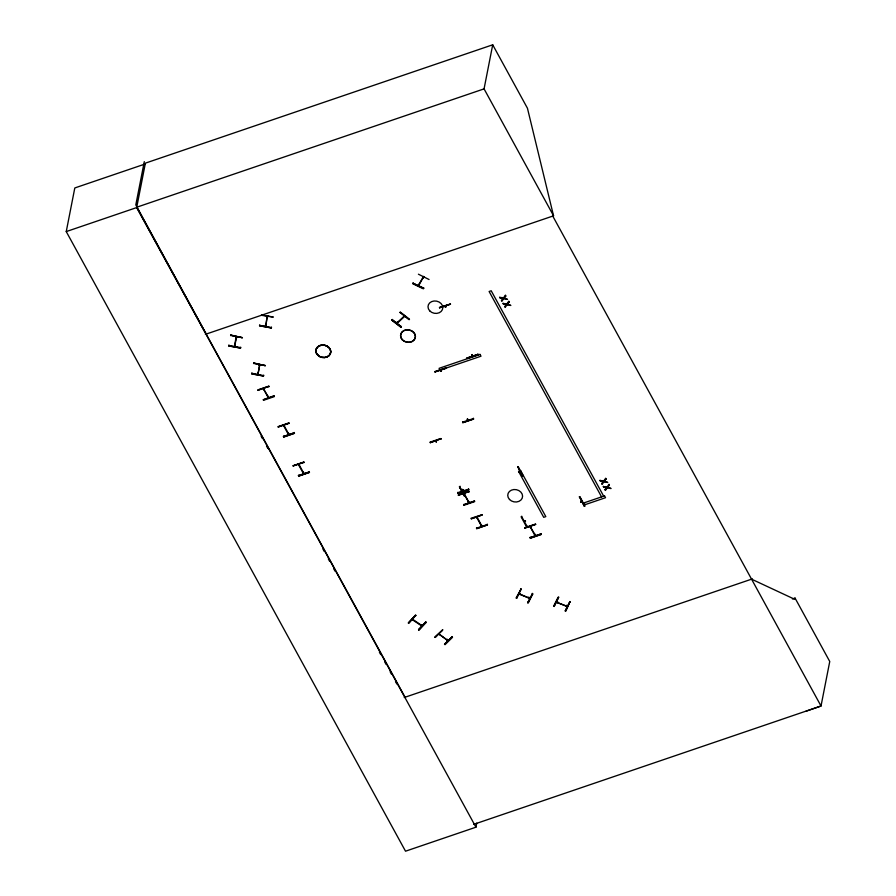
<?xml version="1.0" encoding="UTF-8"?>
<svg xmlns="http://www.w3.org/2000/svg" width="896" height="896" viewBox="0 0 896 896"><rect width="100%" height="100%" fill="white"/><g stroke="black" fill="none" stroke-linecap="round" stroke-linejoin="round"><path stroke-width="1.34" d="M234.528 346.427L234.718 345.341L235.032 346.461M236.734 336.918L236.51 337.792L236.141 336.806L234.539 346.326L236.768 336.75M258.205 372.915L257.914 374.45M259.28 364.582L259.168 365.21M265.642 324.688C264.41 328.664 266.067 323.243 265.843 326.346M267.142 316.064L267.008 317.15M267.422 317.632L267.523 316.59M263.368 388.629L263.872 389.659L264.398 389.088M284.155 425.958L283.494 425.376M288.131 433.227L288.613 434.728M298.536 464.677L299.074 464.486L299.421 465.371L298.48 464.699L303.598 473.805M440.283 370.507L440.821 371.403L441.347 370.832M445.917 306.667L445.39 307.238L444.898 306.208M462.426 489.485L462.896 490.986M467.734 420.426L467.264 418.936M462.47 491.12L463.758 490.269M463.926 490.594L463.669 491.221M519.333 472.237L518.885 471.834L519.982 471.442M520.262 471.822L519.31 472.192M524.16 521.125L525.538 521.046L524.339 521.45M581.952 501.816L580.81 502.253L580.675 501.435M412.261 619.662L413.19 620.267M421.904 626.069L420.93 624.904M230.642 335.429L242.424 337.613M261.453 315.314L273.314 317.072L261.52 314.91M253.624 363.373L265.406 365.523M240.688 347.2L240.52 348.107L228.738 345.923L228.906 345.016M230.608 335.574L230.709 335.003L242.39 337.758L230.686 335.171M259.56 325.752L271.342 327.936L259.549 325.797L259.728 324.89M251.731 373.811L263.514 376.006L251.72 373.867L251.888 372.96M253.59 363.518L253.691 362.958L265.373 365.714L253.669 363.115M265.81 326.267L267.232 315.874M267.109 316.512L265.765 326.29L266.056 324.766M258.138 373.576L257.578 373.374L257.51 374.382M259.717 364.874L257.936 374.349L259.75 364.694L259.056 365.456M271.331 327.992L271.51 327.085M263.502 376.051L263.67 375.144M228.816 345.464L240.621 347.592M259.638 325.349L271.421 327.533M263.592 375.603L251.821 373.296M228.738 345.901L240.542 348.018M476.75 823.11L475.944 827.198L405.518 851.2L66.248 231.582L74.805 187.958L145.219 163.968M144.29 161.638L135.811 204.893L206.192 334.074M475.944 827.198L136.662 207.581L145.387 163.15L492.71 44.8L527.442 108.226L553.526 215.723L552.709 216.003L821.016 706.014L805.963 711.256M267.546 316.725L267.646 315.952M267.602 316.814L267.736 316.176M269.013 386.366L258.205 390.006M263.301 399.75L274.109 396.054L274.344 396.603L263.581 400.266L263.301 399.75L274.131 395.718M268.968 386.333L258.149 390.253M268.486 397.981L268.016 396.48M267.926 396.939L268.386 396.357M289.094 423.08L278.242 426.966L289.038 423.326M283.954 426.306L284.525 425.835M283.707 436.968L294.459 433.294L283.707 437.013L283.494 436.128M288.042 433.686L288.501 433.104M294.246 432.466L294.459 433.294M293.317 465.83L303.99 462.392M304.08 462.168L293.362 465.864M298.693 476.078L309.456 472.382L298.693 476.101L298.48 475.216M303.442 473.637L303.117 472.315M303.027 472.774L303.498 472.192M309.243 471.554L309.456 472.427M392.347 319.402L391.854 320.163L400.915 327.197L401.419 326.435M397.387 321.798L396.659 323.154M397.432 322.437L397.555 321.798M400.008 312.592L400.445 312.2L409.506 319.234L409.08 319.637L400.131 312.211M403.928 316.579L403.614 316.333M413.067 282.878L412.698 283.73L423.371 288.826L423.741 287.974M418.41 274.198L429.061 279.518M418.622 285.869L418.824 284.29M423.83 277.234L423.293 278.096L422.957 277.558M423.36 276.539L422.867 278.018M423.584 276.416L418.197 285.611L418.734 284.749M423.954 276.595L423.774 277.435M423.696 288.064L412.978 283.214L423.595 288.411M450.464 304.181L439.712 307.552M205.386 334.342L553.571 215.813L484.064 88.872L492.71 44.8M445.939 368.11L435.142 371.717M450.509 303.946L439.41 307.429L439.69 307.944M441.146 438.693L430.282 442.669L441.112 438.659M436.139 441.515L435.49 440.933M436.43 441.84L435.523 441.067L435.949 441.851L436.52 441.392M408.89 623.314L415.901 615.25M477.96 354.032L478.162 354.917L467.376 358.523L467.163 357.638M472.304 356.261L471.834 354.76M472.293 354.558L472.674 356.138M418.622 629.776L426.059 622.418L419.059 630.146L418.589 629.418M420.997 625.531L421.165 624.635M462.594 421.803L462.806 422.688L473.592 419.037L462.806 422.643M425.611 621.734L426.07 622.462L425.622 622.048L418.522 629.776M467.634 418.813L467.622 420.314M457.968 493.192L468.765 489.586L457.968 493.248L457.755 492.363M460.096 486.237L459.424 486.797L464.475 496.171L465.147 495.611M473.592 419.082L473.39 418.197M469.302 491.355L458.539 495.029M503.093 298.29L500.147 298.234L499.8 297.125M462.336 489.944L463.322 490.773L462.806 489.362M503.866 298.458L501.838 301.325L501.514 300.25M464.15 493.539L464.363 494.234M464.274 494.693L464.733 494.11M499.733 297.483L503.474 297.674M474.454 500.741L474.678 501.626L463.915 505.288L463.702 504.414M506.419 304.36L503.462 304.304L503.126 303.184M503.787 298.827L507.517 299.398L504.246 297.853M503.406 298.043L505.467 295.142M504.179 298.211L505.848 295.848M439.88 634.682L438.85 633.92M468.552 488.757L468.765 489.642M507.181 304.528L505.154 307.395L504.84 306.32M435.232 637.459L442.725 629.742M503.059 303.554L506.8 303.744M468.306 502.062L468.339 501.514M468.72 501.379L468.843 501.995M507.114 304.898L510.843 305.458L507.573 303.912M506.733 304.102L508.782 301.202M507.494 304.282L509.174 301.918M452.066 636.597L452.502 637.347L445.01 644.694L444.573 643.944M444.629 644.022L452.066 636.922L444.494 644.314M438.995 634.099L448.011 640.696L447.171 639.554M447.082 640.002L447.429 639.296M471.307 518.795L482.037 514.987L471.307 518.795L471.027 518.28L482.093 514.73M476.874 516.902L477.154 517.608M477.064 518.067L477.534 517.485M476.493 527.778L476.706 528.662L487.458 524.91L476.706 528.618M481.992 526.243L481.141 524.877M481.051 525.336L481.51 524.754M487.256 524.115L487.469 524.978M517.642 466.973L518.246 466.771L523.298 476.134L522.693 476.336L517.787 466.614M522.838 475.978L517.798 466.872M521.797 516.23L521.125 516.802L526.176 526.176L526.848 525.605M535.73 524.227L524.966 527.89M516.634 598.315L521.046 589.165L516.018 598.069L516.701 597.946M531.16 526.982L530.589 527.453L530.13 526.523M530.13 537.275L530.342 538.16L541.094 534.442L530.342 538.149M520.262 593.678L519.747 594.451M521.181 588.93L520.554 589.019M535.248 535.875L534.766 534.374M534.677 534.834L535.136 534.251M540.882 533.613L541.094 534.498M529.838 598.371L528.696 597.43M527.677 602.728L532.717 593.88L528.293 602.974L527.744 602.358M528.606 597.878L528.853 597.117M532.224 593.342L532.762 593.947M554.187 606.122L558.746 597.106M558.118 597.195L553.582 606.245L554.277 606.122M557.827 601.854L557.536 602.661L556.371 602.19M579.342 496.966L579.947 496.765L584.998 506.139L584.394 506.341L579.488 496.608M584.394 506.341L579.454 496.877M565.242 610.904L569.834 601.866L565.242 610.904L565.858 611.15L569.878 601.899M556.573 602.269L567.291 606.502L566.272 605.606M566.418 605.293L566.182 606.054M569.789 601.518L570.293 602.067M603.344 481.365L600.387 481.309L600.051 480.2M604.106 481.544L602.078 484.4L601.765 483.325M599.973 480.558L603.725 480.749M606.659 487.435L603.714 487.379L603.366 486.259M604.038 481.902L607.768 482.474L604.498 480.928M603.658 481.118L605.707 478.218M604.419 481.286L606.099 478.923M607.432 487.603L605.405 490.47L605.08 489.395M603.299 486.629L607.04 486.819M607.354 487.973L611.083 488.533L607.813 486.987M606.973 487.178L609.034 484.277M607.746 487.357L609.414 484.994M792.389 598.965L795.032 598.069L794.774 599.334L751.565 579.163M404.723 316.299L397.085 323.411M518.997 471.856L520.15 471.856M391.854 320.141L400.938 327.152M520.968 589.187L516.578 598.192M519.064 593.69L529.67 598.349M527.789 602.706L532.314 593.723M554.198 606.491L558.589 597.374M264.286 389.402L263.816 388.506M268.867 397.846L263.424 388.73L268.33 397.802M283.539 425.589L284.435 426.283M288.411 433.552L288.982 434.594L283.864 425.242M303.979 473.446L303.408 472.64M469.19 502.88L468.25 501.962M476.504 517.026L477.086 517.059M481.622 526.378L481.958 526.109M445.827 307.115L445.323 306.174M441.258 371.291L440.776 370.261L440.776 371.302M471.789 355.432L472.338 355.253M436.374 441.75L435.87 440.798M467.219 419.597L468.16 420.224M462.392 490.157L462.739 490.806M396.726 323.03L404.309 316.064L403.525 316.792M464.486 496.16L459.491 486.741L465.08 495.97M521.64 516.578L526.781 525.974M501.446 300.619L503.026 298.659M504.762 306.678L506.341 304.718M601.686 483.694L603.266 481.734M605.013 489.754L606.592 487.794M415.419 615.261L408.352 622.955L415.419 615.261L415.901 615.63M418.667 629.821L425.678 622.138M434.717 637.09L442.68 629.978L435.187 637.325M400.098 312.469L409.192 319.491M484.064 88.872L136.741 207.222L405.048 697.234M66.248 231.582L136.662 207.581M268.934 386.736L268.654 386.21L257.891 389.883L258.182 390.398M283.416 436.498L294.235 432.802L283.494 436.576M298.413 475.574L309.243 472.002L298.491 475.664M469.246 491.602L458.472 495.286M463.624 504.773L474.443 501.077L463.68 504.75M524.899 528.147L535.662 524.485M404.242 697.514L752.382 578.894M473.693 824.365L821.016 706.014L829.752 661.494L795.032 598.069M422.05 625.688L412.787 619.394M450.442 304.192L439.656 307.798M467.096 357.997L477.938 354.368L467.152 358.03M435.086 371.974L445.872 368.368M473.368 418.589L462.571 422.139M457.688 492.722L468.563 489.205M580.698 501.85L581.672 501.525M524.272 521.08L525.246 520.755M580.866 502.174L581.84 501.85M524.451 521.405L525.426 521.08M418.51 285.88L423.45 277.054M268.296 396.816L268.912 397.768M464.24 493.707L469.146 502.779L463.758 493.864M535.091 535.808L530.186 526.624L535.562 535.651M445.346 307.138L444.942 306.298M556.472 602.179L567.291 606.502M529.715 598.326L518.997 594.093M529.995 598.058L528.819 598.024M421.803 626.002L412.44 619.786M438.939 633.987L448.011 640.696M476.986 517.014L481.936 526.154M288.445 434.549L283.55 425.477M299.018 464.509L303.923 473.581M535.427 524.082L524.653 527.778L524.933 528.293M467.712 419.44L467.678 420.336M472.08 356.104L471.789 355.32M505.389 295.501L505.781 296.218M508.715 301.571L509.107 302.277M605.64 478.576L606.021 479.293M608.955 484.646L609.347 485.352M603.669 496.171L491.198 290.774L489.115 291.491L601.574 496.888M469.269 491.758L468.989 491.243L458.226 494.906L458.506 495.421M476.549 517.126L481.566 526.277M289.061 423.472L288.781 422.957L278.018 426.619L278.298 427.146M304.046 462.56L303.766 462.045L293.003 465.707L293.283 466.234M261.139 436.184L262.483 438.637M266.515 445.995L267.859 448.448M322.952 549.058L324.296 551.51M328.317 558.88L329.661 561.333M333.693 568.691L335.037 571.144M379.378 652.12L380.722 654.573M384.754 661.931L386.098 664.395M390.13 671.754L391.474 674.206M395.506 681.565L396.85 684.018M445.906 368.514L445.626 367.987L434.84 371.594L435.12 372.12M440.832 371.314L440.373 370.586M441.078 439.062L440.798 438.536L430.002 442.142L430.282 442.669M487.267 524.563L476.504 528.226M392.246 319.715L401.285 326.805L392.246 319.715M479.998 354.39L439.107 368.323L440.104 370.138L480.995 356.205L479.998 354.39M520.621 470.613L518.526 471.318L543.715 517.328L545.81 516.611L520.621 470.613M604.531 495.88L584.091 502.846L585.088 504.672L605.528 497.706L604.531 495.88M540.87 533.949L530.051 537.645L540.87 533.994M509.51 499.486A7.482 6.216 11.1 0 0 522.166 498.266A7.482 6.216 11.1 0 0 513.822 489.541A7.482 6.216 11.1 0 0 509.51 499.486M317.666 355.062A7.482 6.216 11.1 0 0 330.322 353.853A7.482 6.216 11.1 0 0 321.978 345.117A7.482 6.216 11.1 0 0 317.666 355.062A7.448 6.182 11.1 0 0 330.299 353.853A7.448 6.182 11.1 0 0 321.978 345.162A7.448 6.182 11.1 0 0 317.688 355.062M317.688 354.928A7.493 6.227 11.1 0 0 330.366 353.707A7.493 6.227 11.1 0 0 322 344.96A7.493 6.227 11.1 0 0 317.688 354.928M402.349 339.853A7.448 6.182 11.1 0 0 414.96 338.643A7.448 6.182 11.1 0 0 406.638 329.952A7.448 6.182 11.1 0 0 402.349 339.853M402.349 339.718A7.493 6.227 11.1 0 0 415.027 338.498A7.493 6.227 11.1 0 0 406.661 329.75A7.493 6.227 11.1 0 0 402.349 339.718M429.766 310.901A7.448 6.182 11.1 0 0 442.378 309.691A7.448 6.182 11.1 0 0 434.067 301A7.448 6.182 11.1 0 0 429.766 310.901"/></g></svg>
